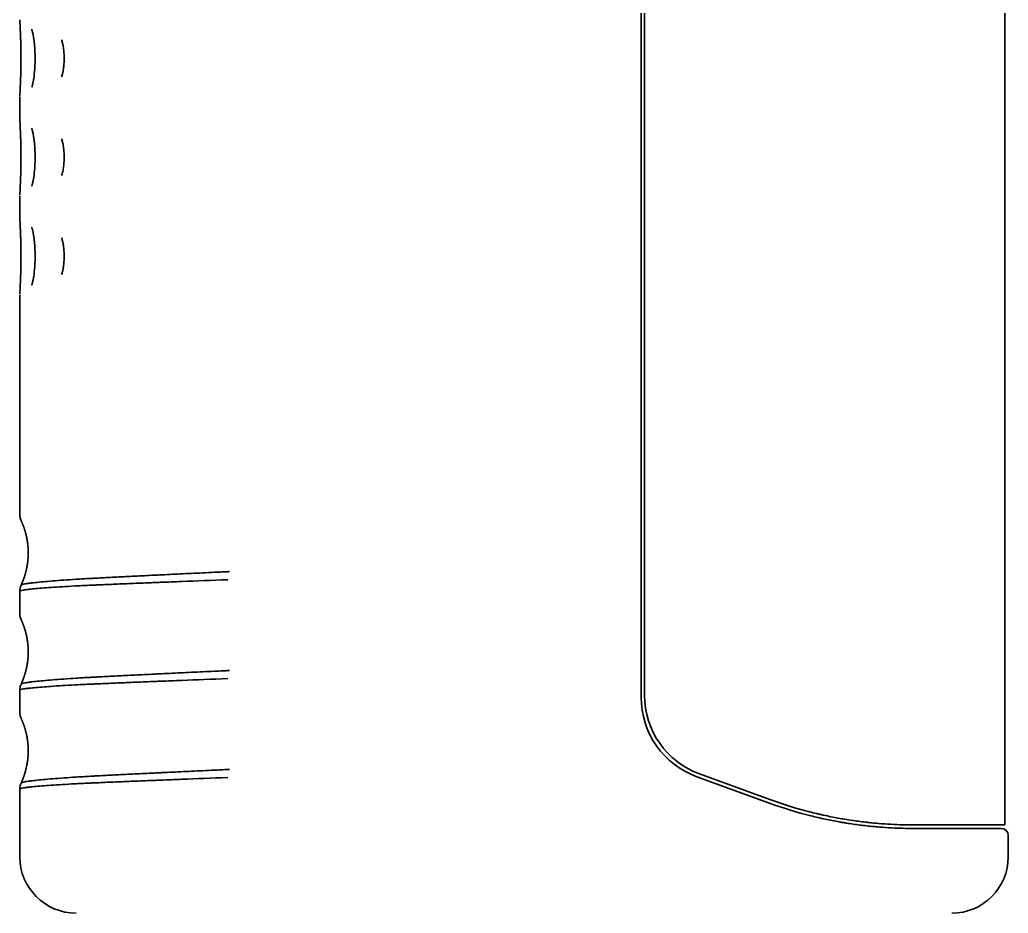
# Model space of a CAD drawing. Header units: inches. Extents: x 885 to 6823, y 710 to 5493.
# Drawn here: x 5289.49 to 5324.49, y 3042.11 to 3073.72 of the extents above; entities that cross this region are included whole.
import ezdxf

# ---------------------------------------------------------------- set-up
doc = ezdxf.new("R2010")
doc.units = ezdxf.units.IN
doc.layers.add('1', color=7, linetype='Continuous', true_color=0xffffff)

msp = doc.modelspace()

# ---------------------------------------------------------------- linework, layer by layer
at = {"layer": '1', "color": 7, "linetype": 'Continuous', "lineweight": 35}
for p, q in [((5311.49, 3049.754), (5311.49, 3224.432)), ((5311.615, 3049.816), (5311.615, 3224.37)), ((5311.615, 3049.816), (5311.615, 3224.37)), ((5324.365, 3045.231), (5324.365, 3109.356)), ((5324.365, 3045.231), (5324.365, 3108.856)), ((5289.49, 3070.991), (5289.49, 3070.22)), ((5289.491, 3071.032), (5289.491, 3071.023)), ((5289.493, 3071.059), (5289.492, 3071.039)), ((5289.49, 3067.491), (5289.49, 3066.72)), ((5289.491, 3067.532), (5289.491, 3067.523)), ((5289.493, 3067.559), (5289.492, 3067.539)), ((5289.49, 3063.991), (5289.49, 3056.212)), ((5289.491, 3064.032), (5289.491, 3064.023)), ((5289.493, 3064.059), (5289.492, 3064.039)), ((5289.49, 3053.499), (5289.49, 3052.712)), ((5289.49, 3049.999), (5289.49, 3049.212)), ((5316.004, 3046.01), (5313.464, 3046.935)), ((5313.559, 3047.033), (5316.047, 3046.128)), ((5313.559, 3047.033), (5316.047, 3046.128)), ((5289.49, 3046.499), (5289.49, 3044.106)), ((5322.711, 3045.231), (5321.135, 3045.231)), ((5322.711, 3045.231), (5321.135, 3045.231)), ((5322.59, 3045.106), (5321.135, 3045.106)), ((5322.59, 3045.106), (5324.24, 3045.106)), ((5324.365, 3045.231), (5322.711, 3045.231)), ((5324.365, 3045.231), (5322.711, 3045.231)), ((5324.49, 3044.106), (5324.49, 3044.856))]:
    msp.add_line(p, q, dxfattribs=at)
for centre, radius, start, end in [((5289.99, 3056.212), 0.5, 180.0006, 191.4961), ((5289.99, 3056.212), 0.5, 191.4961, 204.7126), ((5289.99, 3053.499), 0.5, 168.5023, 180.0077), ((5289.99, 3053.499), 0.5, 155.278, 168.5023), ((5289.99, 3052.712), 0.5, 180.0006, 191.4961), ((5289.99, 3052.712), 0.5, 191.4961, 204.7126), ((5289.99, 3049.999), 0.5, 168.5023, 180.0077), ((5289.99, 3049.999), 0.5, 155.278, 168.5023), ((5314.49, 3049.754), 3, 180, 250), ((5289.99, 3049.212), 0.5, 180.0005, 191.4945), ((5289.99, 3049.212), 0.5, 191.4945, 204.7125), ((5289.99, 3046.499), 0.5, 168.5022, 180.0077), ((5289.99, 3046.499), 0.5, 155.278, 168.5022), ((5321.135, 3060.106), 15, 250, 255.9993), ((5324.24, 3044.856), 0.25, 0, 90), ((5291.49, 3044.106), 2, 180, 270), ((5322.49, 3044.106), 2, 270, 0)]:
    msp.add_arc(centre, radius, start, end, dxfattribs=at)
for centre, major_axis, start_param, end_param in [((5314.566, 3049.816), (0, -2.96), 4.712389, 5.935111), ((5314.566, 3049.816), (0, -2.96), 4.712389, 5.935111), ((5321.135, 3060.196), (0, 14.965), 2.793522, 2.892332), ((5321.135, 3060.196), (0, 14.965), 2.793557, 2.892332)]:
    msp.add_ellipse(centre, major_axis=major_axis, ratio=0.996917, start_param=start_param, end_param=end_param, dxfattribs=at)
for points, knots in [([(5289.49, 3073.72), (5289.49, 3073.719), (5289.49, 3073.711), (5289.49, 3073.702), (5289.491, 3073.693), (5289.491, 3073.692), (5289.491, 3073.691), (5289.491, 3073.69), (5289.491, 3073.689), (5289.491, 3073.687), (5289.492, 3073.675), (5289.498, 3073.568), (5289.513, 3073.279), (5289.527, 3072.909), (5289.53, 3072.65), (5289.532, 3072.537)], [0, 0, 0, 0, 0.002127, 0.01283, 0.01463, 0.015597, 0.016473, 0.017786, 0.020503, 0.029144, 0.093085, 0.328491, 0.570206, 0.823491, 1, 1, 1, 1]), ([(5289.497, 3073.634), (5289.497, 3073.636), (5289.495, 3073.649), (5289.493, 3073.665), (5289.491, 3073.68), (5289.491, 3073.685), (5289.491, 3073.686), (5289.491, 3073.687), (5289.491, 3073.687), (5289.491, 3073.688), (5289.491, 3073.688), (5289.492, 3073.673), (5289.498, 3073.572), (5289.511, 3073.336), (5289.518, 3073.125), (5289.521, 3073.031)], [0, 0, 0, 0, 0.00525, 0.028024, 0.036063, 0.037849, 0.039023, 0.040313, 0.042421, 0.047148, 0.063316, 0.156216, 0.450958, 0.781474, 1, 1, 1, 1]), ([(5289.91, 3073.383), (5289.912, 3073.379), (5289.919, 3073.362), (5289.944, 3073.278), (5289.97, 3073.168), (5289.982, 3073.074), (5289.984, 3073.053)], [0, 0, 0, 0, 0.178169, 0.4765, 0.887764, 1, 1, 1, 1]), ([(5289.521, 3073.031), (5289.523, 3072.984), (5289.529, 3072.796), (5289.532, 3072.563), (5289.532, 3072.393), (5289.532, 3072.393)], [0, 0, 0, 0, 0.259249, 0.999942, 1, 1, 1, 1]), ([(5290.974, 3073.006), (5290.984, 3072.972), (5290.994, 3072.936), (5291.006, 3072.885), (5291.009, 3072.872), (5291.015, 3072.844), (5291.018, 3072.829), (5291.026, 3072.787), (5291.031, 3072.758), (5291.045, 3072.669), (5291.051, 3072.608), (5291.058, 3072.514), (5291.06, 3072.483), (5291.062, 3072.419), (5291.063, 3072.387), (5291.063, 3072.323), (5291.062, 3072.291), (5291.06, 3072.228), (5291.058, 3072.196), (5291.051, 3072.103), (5291.045, 3072.042), (5291.031, 3071.953), (5291.026, 3071.923), (5291.015, 3071.866), (5291.003, 3071.811), (5290.989, 3071.758), (5290.979, 3071.724), (5290.977, 3071.715), (5290.974, 3071.706)], [0, 0, 0, 0, 0.093555, 0.093555, 0.127476, 0.127476, 0.161398, 0.161398, 0.22924, 0.22924, 0.364925, 0.364925, 0.432768, 0.432768, 0.500611, 0.500611, 0.568453, 0.568453, 0.636296, 0.636296, 0.771981, 0.771981, 0.839824, 0.839824, 0.907666, 0.975509, 0.975509, 1, 1, 1, 1]), ([(5289.532, 3072.537), (5289.533, 3072.351), (5289.532, 3072.001), (5289.518, 3071.525), (5289.501, 3071.196), (5289.493, 3071.056), (5289.492, 3071.034), (5289.491, 3071.031)], [0, 0, 0, 0, 0.253988, 0.504645, 0.723691, 0.932583, 1, 1, 1, 1]), ([(5290.031, 3072.474), (5290.032, 3072.457), (5290.04, 3072.297), (5290.025, 3071.995), (5289.997, 3071.702), (5289.975, 3071.596), (5289.971, 3071.578)], [0, 0, 0, 0, 0.051676, 0.507762, 0.911768, 1, 1, 1, 1]), ([(5289.971, 3071.578), (5289.96, 3071.516), (5289.942, 3071.42), (5289.916, 3071.341), (5289.913, 3071.333), (5289.912, 3071.333)], [0, 0, 0, 0, 0.446092, 0.85264, 1, 1, 1, 1]), ([(5289.49, 3070.22), (5289.49, 3070.219), (5289.49, 3070.211), (5289.49, 3070.202), (5289.491, 3070.193), (5289.491, 3070.192), (5289.491, 3070.191), (5289.491, 3070.19), (5289.491, 3070.189), (5289.491, 3070.187), (5289.492, 3070.175), (5289.498, 3070.068), (5289.513, 3069.779), (5289.527, 3069.409), (5289.53, 3069.15), (5289.532, 3069.037)], [0, 0, 0, 0, 0.002126, 0.012829, 0.014629, 0.015597, 0.016473, 0.017786, 0.020503, 0.029141, 0.093052, 0.328462, 0.570176, 0.823459, 1, 1, 1, 1]), ([(5289.497, 3070.134), (5289.497, 3070.136), (5289.495, 3070.149), (5289.493, 3070.165), (5289.491, 3070.18), (5289.491, 3070.185), (5289.491, 3070.186), (5289.491, 3070.187), (5289.491, 3070.187), (5289.491, 3070.188), (5289.491, 3070.188), (5289.492, 3070.173), (5289.498, 3070.072), (5289.511, 3069.836), (5289.518, 3069.625), (5289.521, 3069.531)], [0, 0, 0, 0, 0.005249, 0.028024, 0.036062, 0.037849, 0.039023, 0.040313, 0.04242, 0.047148, 0.063316, 0.156216, 0.450958, 0.781474, 1, 1, 1, 1]), ([(5289.91, 3069.883), (5289.912, 3069.879), (5289.919, 3069.862), (5289.944, 3069.778), (5289.97, 3069.668), (5289.982, 3069.574), (5289.984, 3069.553)], [0, 0, 0, 0, 0.178169, 0.4765, 0.887764, 1, 1, 1, 1]), ([(5289.521, 3069.531), (5289.523, 3069.484), (5289.529, 3069.296), (5289.532, 3069.063), (5289.532, 3068.893), (5289.532, 3068.893)], [0, 0, 0, 0, 0.25925, 0.999943, 1, 1, 1, 1]), ([(5290.974, 3069.506), (5290.984, 3069.472), (5290.994, 3069.436), (5291.006, 3069.385), (5291.009, 3069.372), (5291.015, 3069.344), (5291.018, 3069.329), (5291.026, 3069.287), (5291.031, 3069.258), (5291.045, 3069.169), (5291.051, 3069.108), (5291.058, 3069.014), (5291.06, 3068.983), (5291.062, 3068.919), (5291.063, 3068.887), (5291.063, 3068.823), (5291.062, 3068.791), (5291.06, 3068.728), (5291.058, 3068.696), (5291.051, 3068.603), (5291.045, 3068.542), (5291.031, 3068.453), (5291.026, 3068.423), (5291.015, 3068.366), (5291.003, 3068.311), (5290.989, 3068.258), (5290.979, 3068.224), (5290.977, 3068.215), (5290.974, 3068.206)], [0, 0, 0, 0, 0.093555, 0.093555, 0.127476, 0.127476, 0.161398, 0.161398, 0.22924, 0.22924, 0.364925, 0.364925, 0.432768, 0.432768, 0.500611, 0.500611, 0.568453, 0.568453, 0.636296, 0.636296, 0.771981, 0.771981, 0.839824, 0.839824, 0.907666, 0.975509, 0.975509, 1, 1, 1, 1]), ([(5289.532, 3069.037), (5289.533, 3068.851), (5289.532, 3068.501), (5289.518, 3068.025), (5289.501, 3067.696), (5289.493, 3067.556), (5289.492, 3067.534), (5289.491, 3067.531)], [0, 0, 0, 0, 0.253988, 0.504645, 0.723691, 0.932583, 1, 1, 1, 1]), ([(5290.031, 3068.974), (5290.032, 3068.957), (5290.04, 3068.797), (5290.025, 3068.495), (5289.997, 3068.202), (5289.975, 3068.096), (5289.971, 3068.078)], [0, 0, 0, 0, 0.051676, 0.507762, 0.911768, 1, 1, 1, 1]), ([(5289.971, 3068.078), (5289.96, 3068.016), (5289.942, 3067.92), (5289.916, 3067.841), (5289.913, 3067.833), (5289.912, 3067.833)], [0, 0, 0, 0, 0.446092, 0.85264, 1, 1, 1, 1]), ([(5289.49, 3066.72), (5289.49, 3066.719), (5289.49, 3066.711), (5289.49, 3066.702), (5289.491, 3066.693), (5289.491, 3066.692), (5289.491, 3066.691), (5289.491, 3066.69), (5289.491, 3066.689), (5289.491, 3066.687), (5289.492, 3066.675), (5289.498, 3066.568), (5289.513, 3066.279), (5289.527, 3065.909), (5289.53, 3065.65), (5289.532, 3065.537)], [0, 0, 0, 0, 0.002128, 0.01283, 0.01463, 0.015597, 0.016473, 0.017787, 0.020504, 0.029146, 0.093106, 0.328509, 0.570225, 0.82351, 1, 1, 1, 1]), ([(5289.497, 3066.634), (5289.497, 3066.636), (5289.495, 3066.649), (5289.493, 3066.665), (5289.491, 3066.68), (5289.491, 3066.685), (5289.491, 3066.686), (5289.491, 3066.687), (5289.491, 3066.687), (5289.491, 3066.688), (5289.491, 3066.688), (5289.492, 3066.673), (5289.498, 3066.572), (5289.511, 3066.336), (5289.518, 3066.125), (5289.521, 3066.031)], [0, 0, 0, 0, 0.00525, 0.028025, 0.036063, 0.03785, 0.039024, 0.040314, 0.042421, 0.047149, 0.063317, 0.156215, 0.450955, 0.78147, 1, 1, 1, 1]), ([(5289.91, 3066.383), (5289.912, 3066.379), (5289.919, 3066.362), (5289.944, 3066.278), (5289.97, 3066.168), (5289.982, 3066.074), (5289.984, 3066.053)], [0, 0, 0, 0, 0.178169, 0.4765, 0.887764, 1, 1, 1, 1]), ([(5289.521, 3066.031), (5289.523, 3065.984), (5289.529, 3065.796), (5289.532, 3065.563), (5289.532, 3065.393), (5289.532, 3065.393)], [0, 0, 0, 0, 0.259253, 0.999993, 1, 1, 1, 1]), ([(5290.974, 3066.006), (5290.984, 3065.972), (5290.994, 3065.936), (5291.006, 3065.885), (5291.009, 3065.872), (5291.015, 3065.844), (5291.018, 3065.829), (5291.026, 3065.787), (5291.031, 3065.758), (5291.045, 3065.669), (5291.051, 3065.608), (5291.058, 3065.514), (5291.06, 3065.483), (5291.062, 3065.419), (5291.063, 3065.387), (5291.063, 3065.323), (5291.062, 3065.291), (5291.06, 3065.228), (5291.058, 3065.196), (5291.051, 3065.103), (5291.045, 3065.042), (5291.031, 3064.953), (5291.026, 3064.923), (5291.015, 3064.866), (5291.003, 3064.811), (5290.989, 3064.758), (5290.979, 3064.724), (5290.977, 3064.715), (5290.974, 3064.706)], [0, 0, 0, 0, 0.093555, 0.093555, 0.127476, 0.127476, 0.161398, 0.161398, 0.22924, 0.22924, 0.364925, 0.364925, 0.432768, 0.432768, 0.500611, 0.500611, 0.568453, 0.568453, 0.636296, 0.636296, 0.771981, 0.771981, 0.839824, 0.839824, 0.907666, 0.975509, 0.975509, 1, 1, 1, 1]), ([(5289.532, 3065.537), (5289.533, 3065.351), (5289.532, 3065.001), (5289.518, 3064.525), (5289.501, 3064.196), (5289.493, 3064.056), (5289.492, 3064.034), (5289.491, 3064.031)], [0, 0, 0, 0, 0.253988, 0.504645, 0.723691, 0.932583, 1, 1, 1, 1]), ([(5290.031, 3065.474), (5290.032, 3065.457), (5290.04, 3065.297), (5290.025, 3064.995), (5289.997, 3064.702), (5289.975, 3064.596), (5289.971, 3064.578)], [0, 0, 0, 0, 0.051676, 0.507762, 0.911768, 1, 1, 1, 1]), ([(5289.971, 3064.578), (5289.96, 3064.516), (5289.942, 3064.42), (5289.916, 3064.341), (5289.913, 3064.333), (5289.912, 3064.333)], [0, 0, 0, 0, 0.446092, 0.85264, 1, 1, 1, 1]), ([(5289.49, 3056.211), (5289.49, 3056.175), (5289.494, 3056.139), (5289.509, 3056.069), (5289.521, 3056.035), (5289.536, 3056.002)], [0, 0, 0, 0, 0.5, 0.5, 1, 1, 1, 1]), ([(5289.49, 3056.211), (5289.49, 3056.175), (5289.494, 3056.14), (5289.509, 3056.07), (5289.521, 3056.035), (5289.535, 3056.003)], [0, 0, 0, 0, 0.5, 0.5, 1, 1, 1, 1]), ([(5289.536, 3056.003), (5289.539, 3055.995), (5289.546, 3055.98), (5289.556, 3055.957), (5289.566, 3055.934), (5289.575, 3055.912), (5289.584, 3055.89), (5289.593, 3055.868), (5289.602, 3055.847), (5289.61, 3055.825), (5289.618, 3055.804), (5289.625, 3055.784), (5289.633, 3055.763), (5289.64, 3055.743), (5289.646, 3055.723), (5289.653, 3055.704), (5289.659, 3055.684), (5289.665, 3055.665), (5289.671, 3055.647), (5289.676, 3055.628), (5289.682, 3055.61), (5289.687, 3055.593), (5289.691, 3055.575), (5289.696, 3055.558), (5289.701, 3055.541), (5289.705, 3055.525), (5289.709, 3055.509), (5289.713, 3055.493), (5289.716, 3055.478), (5289.72, 3055.463), (5289.723, 3055.448), (5289.727, 3055.433), (5289.73, 3055.419), (5289.733, 3055.405), (5289.739, 3055.372), (5289.749, 3055.32), (5289.759, 3055.261), (5289.765, 3055.215), (5289.77, 3055.18), (5289.774, 3055.146), (5289.778, 3055.111), (5289.781, 3055.075), (5289.784, 3055.038), (5289.786, 3055.001), (5289.788, 3054.964), (5289.789, 3054.928), (5289.79, 3054.892), (5289.79, 3054.868), (5289.79, 3054.856)], [0, 0, 0, 0, 0.021445, 0.042584, 0.063416, 0.083942, 0.10416, 0.124071, 0.143675, 0.16297, 0.181957, 0.200636, 0.219006, 0.237068, 0.25482, 0.272263, 0.289397, 0.306221, 0.322736, 0.338941, 0.354836, 0.370421, 0.385696, 0.400662, 0.415317, 0.429662, 0.443696, 0.457421, 0.470835, 0.48394, 0.496734, 0.509218, 0.521392, 0.533257, 0.544811, 0.607442, 0.66674, 0.696456, 0.725603, 0.754432, 0.783094, 0.814862, 0.846359, 0.877592, 0.908566, 0.939287, 0.969763, 1, 1, 1, 1]), ([(5289.79, 3054.851), (5289.79, 3054.844), (5289.79, 3054.83), (5289.789, 3054.81), (5289.789, 3054.789), (5289.788, 3054.769), (5289.788, 3054.748), (5289.787, 3054.727), (5289.786, 3054.706), (5289.784, 3054.685), (5289.783, 3054.663), (5289.781, 3054.642), (5289.779, 3054.621), (5289.777, 3054.595), (5289.774, 3054.565), (5289.77, 3054.531), (5289.766, 3054.497), (5289.759, 3054.451), (5289.749, 3054.392), (5289.738, 3054.334), (5289.729, 3054.288), (5289.722, 3054.256), (5289.714, 3054.222), (5289.705, 3054.187), (5289.695, 3054.15), (5289.685, 3054.112), (5289.673, 3054.072), (5289.66, 3054.031), (5289.647, 3053.988), (5289.632, 3053.945), (5289.615, 3053.9), (5289.598, 3053.854), (5289.578, 3053.806), (5289.558, 3053.758), (5289.543, 3053.725), (5289.536, 3053.709)], [0, 0, 0, 0, 0.017386, 0.034852, 0.0524, 0.070031, 0.087746, 0.105549, 0.123439, 0.141419, 0.15949, 0.177654, 0.195912, 0.214265, 0.242769, 0.271554, 0.300588, 0.330459, 0.389653, 0.453048, 0.479696, 0.507747, 0.537203, 0.568063, 0.600328, 0.633996, 0.669068, 0.705543, 0.743419, 0.782695, 0.82337, 0.86544, 0.908904, 0.953758, 1, 1, 1, 1]), ([(5296.911, 3054.193), (5296.902, 3054.192), (5296.893, 3054.192), (5296.875, 3054.191), (5296.848, 3054.19), (5296.786, 3054.187), (5296.662, 3054.181), (5296.416, 3054.17), (5296.209, 3054.16), (5295.801, 3054.141), (5295.271, 3054.116), (5294.769, 3054.092), (5294.464, 3054.077), (5294.404, 3054.074), (5294.284, 3054.068), (5294.105, 3054.059), (5293.931, 3054.051), (5293.59, 3054.034), (5293.151, 3054.012), (5292.746, 3053.992), (5292.454, 3053.977), (5292.311, 3053.969), (5292.173, 3053.962), (5292.082, 3053.957), (5292.037, 3053.954), (5291.815, 3053.942), (5291.648, 3053.932), (5291.332, 3053.912), (5291.035, 3053.893), (5290.646, 3053.863), (5290.313, 3053.834), (5290.129, 3053.816), (5290.006, 3053.803), (5289.947, 3053.796), (5289.894, 3053.79), (5289.86, 3053.785), (5289.844, 3053.783), (5289.765, 3053.773), (5289.66, 3053.756), (5289.594, 3053.74), (5289.561, 3053.728), (5289.552, 3053.724), (5289.54, 3053.716), (5289.537, 3053.712), (5289.536, 3053.708)], [0, 0, 0, 0, 0.001953, 0.001953, 0.003906, 0.007813, 0.015625, 0.03125, 0.0625, 0.0625, 0.125, 0.1875, 0.1875, 0.203125, 0.203125, 0.21875, 0.25, 0.25, 0.3125, 0.375, 0.375, 0.40625, 0.421875, 0.421875, 0.4375, 0.4375, 0.5, 0.5, 0.5625, 0.625, 0.6875, 0.75, 0.75, 0.78125, 0.796875, 0.796875, 0.8125, 0.8125, 0.875, 0.9375, 0.9375, 0.96875, 0.96875, 1, 1, 1, 1]), ([(5296.862, 3053.907), (5296.289, 3053.886), (5295.745, 3053.865), (5294.971, 3053.835), (5294.72, 3053.824), (5294.415, 3053.812), (5294.354, 3053.81), (5294.234, 3053.805), (5294.055, 3053.798), (5293.882, 3053.791), (5293.54, 3053.777), (5293.102, 3053.759), (5292.696, 3053.742), (5292.404, 3053.73), (5292.262, 3053.723), (5292.124, 3053.717), (5292.033, 3053.713), (5291.988, 3053.711), (5291.766, 3053.701), (5291.598, 3053.693), (5291.282, 3053.676), (5290.985, 3053.659), (5290.596, 3053.633), (5290.264, 3053.608), (5290.08, 3053.592), (5289.957, 3053.581), (5289.898, 3053.575), (5289.846, 3053.57), (5289.812, 3053.566), (5289.796, 3053.564), (5289.717, 3053.555), (5289.612, 3053.541), (5289.547, 3053.527), (5289.514, 3053.517), (5289.506, 3053.514), (5289.494, 3053.507), (5289.491, 3053.503), (5289.49, 3053.5)], [0, 0, 0, 0, 0.125, 0.125, 0.1875, 0.1875, 0.203125, 0.203125, 0.21875, 0.25, 0.25, 0.3125, 0.375, 0.375, 0.40625, 0.421875, 0.421875, 0.4375, 0.4375, 0.5, 0.5, 0.5625, 0.625, 0.6875, 0.75, 0.75, 0.78125, 0.796875, 0.796875, 0.8125, 0.8125, 0.875, 0.9375, 0.9375, 0.96875, 0.96875, 1, 1, 1, 1]), ([(5289.49, 3053.5), (5289.49, 3053.536), (5289.494, 3053.571), (5289.509, 3053.642), (5289.521, 3053.676), (5289.535, 3053.708)], [0, 0, 0, 0, 0.5, 0.5, 1, 1, 1, 1]), ([(5289.49, 3052.711), (5289.49, 3052.675), (5289.494, 3052.639), (5289.509, 3052.569), (5289.521, 3052.535), (5289.536, 3052.502)], [0, 0, 0, 0, 0.5, 0.5, 1, 1, 1, 1]), ([(5289.49, 3052.711), (5289.49, 3052.675), (5289.494, 3052.64), (5289.509, 3052.57), (5289.521, 3052.535), (5289.535, 3052.503)], [0, 0, 0, 0, 0.5, 0.5, 1, 1, 1, 1]), ([(5289.536, 3052.503), (5289.539, 3052.495), (5289.546, 3052.48), (5289.556, 3052.457), (5289.566, 3052.434), (5289.575, 3052.412), (5289.584, 3052.39), (5289.593, 3052.368), (5289.602, 3052.347), (5289.61, 3052.325), (5289.618, 3052.304), (5289.625, 3052.284), (5289.633, 3052.263), (5289.64, 3052.243), (5289.646, 3052.223), (5289.653, 3052.204), (5289.659, 3052.184), (5289.665, 3052.165), (5289.671, 3052.147), (5289.676, 3052.128), (5289.682, 3052.11), (5289.687, 3052.093), (5289.691, 3052.075), (5289.696, 3052.058), (5289.701, 3052.041), (5289.705, 3052.025), (5289.709, 3052.009), (5289.713, 3051.993), (5289.716, 3051.978), (5289.72, 3051.963), (5289.723, 3051.948), (5289.727, 3051.933), (5289.73, 3051.919), (5289.733, 3051.905), (5289.739, 3051.872), (5289.749, 3051.82), (5289.759, 3051.761), (5289.765, 3051.715), (5289.77, 3051.68), (5289.774, 3051.646), (5289.778, 3051.611), (5289.781, 3051.575), (5289.784, 3051.538), (5289.786, 3051.501), (5289.788, 3051.464), (5289.789, 3051.428), (5289.79, 3051.392), (5289.79, 3051.368), (5289.79, 3051.356)], [0, 0, 0, 0, 0.021445, 0.042584, 0.063416, 0.083942, 0.10416, 0.124071, 0.143675, 0.16297, 0.181957, 0.200636, 0.219006, 0.237068, 0.25482, 0.272263, 0.289397, 0.306221, 0.322736, 0.338941, 0.354836, 0.370421, 0.385696, 0.400662, 0.415317, 0.429662, 0.443696, 0.457421, 0.470835, 0.48394, 0.496734, 0.509218, 0.521392, 0.533257, 0.544811, 0.607442, 0.66674, 0.696456, 0.725603, 0.754432, 0.783094, 0.814862, 0.846359, 0.877592, 0.908566, 0.939287, 0.969763, 1, 1, 1, 1]), ([(5289.79, 3051.351), (5289.79, 3051.344), (5289.79, 3051.33), (5289.789, 3051.31), (5289.789, 3051.289), (5289.788, 3051.269), (5289.788, 3051.248), (5289.787, 3051.227), (5289.786, 3051.206), (5289.784, 3051.185), (5289.783, 3051.163), (5289.781, 3051.142), (5289.779, 3051.121), (5289.777, 3051.095), (5289.774, 3051.065), (5289.77, 3051.031), (5289.766, 3050.997), (5289.759, 3050.951), (5289.749, 3050.892), (5289.738, 3050.834), (5289.729, 3050.788), (5289.722, 3050.756), (5289.714, 3050.722), (5289.705, 3050.687), (5289.695, 3050.65), (5289.685, 3050.612), (5289.673, 3050.572), (5289.66, 3050.531), (5289.647, 3050.488), (5289.632, 3050.445), (5289.615, 3050.4), (5289.598, 3050.354), (5289.578, 3050.306), (5289.558, 3050.258), (5289.543, 3050.225), (5289.536, 3050.209)], [0, 0, 0, 0, 0.017386, 0.034852, 0.0524, 0.070031, 0.087746, 0.105549, 0.123439, 0.141419, 0.15949, 0.177654, 0.195912, 0.214265, 0.242769, 0.271554, 0.300588, 0.330459, 0.389653, 0.453048, 0.479696, 0.507747, 0.537203, 0.568063, 0.600328, 0.633996, 0.669068, 0.705543, 0.743419, 0.782695, 0.82337, 0.86544, 0.908904, 0.953758, 1, 1, 1, 1]), ([(5296.911, 3050.693), (5296.902, 3050.692), (5296.893, 3050.692), (5296.875, 3050.691), (5296.848, 3050.69), (5296.786, 3050.687), (5296.662, 3050.681), (5296.416, 3050.67), (5296.209, 3050.66), (5295.801, 3050.641), (5295.271, 3050.616), (5294.769, 3050.592), (5294.464, 3050.577), (5294.404, 3050.574), (5294.284, 3050.568), (5294.105, 3050.559), (5293.931, 3050.551), (5293.59, 3050.534), (5293.151, 3050.512), (5292.746, 3050.492), (5292.454, 3050.477), (5292.311, 3050.469), (5292.173, 3050.462), (5292.082, 3050.457), (5292.037, 3050.454), (5291.815, 3050.442), (5291.648, 3050.432), (5291.332, 3050.412), (5291.035, 3050.393), (5290.646, 3050.363), (5290.313, 3050.334), (5290.129, 3050.316), (5290.006, 3050.303), (5289.947, 3050.296), (5289.894, 3050.29), (5289.86, 3050.285), (5289.844, 3050.283), (5289.765, 3050.273), (5289.66, 3050.256), (5289.594, 3050.24), (5289.561, 3050.228), (5289.552, 3050.224), (5289.54, 3050.216), (5289.537, 3050.212), (5289.536, 3050.208)], [0, 0, 0, 0, 0.001953, 0.001953, 0.003906, 0.007813, 0.015625, 0.03125, 0.0625, 0.0625, 0.125, 0.1875, 0.1875, 0.203125, 0.203125, 0.21875, 0.25, 0.25, 0.3125, 0.375, 0.375, 0.40625, 0.421875, 0.421875, 0.4375, 0.4375, 0.5, 0.5, 0.5625, 0.625, 0.6875, 0.75, 0.75, 0.78125, 0.796875, 0.796875, 0.8125, 0.8125, 0.875, 0.9375, 0.9375, 0.96875, 0.96875, 1, 1, 1, 1]), ([(5296.862, 3050.407), (5296.289, 3050.386), (5295.745, 3050.365), (5294.971, 3050.335), (5294.72, 3050.324), (5294.415, 3050.312), (5294.354, 3050.31), (5294.234, 3050.305), (5294.055, 3050.298), (5293.882, 3050.291), (5293.54, 3050.277), (5293.102, 3050.259), (5292.696, 3050.242), (5292.404, 3050.23), (5292.262, 3050.223), (5292.124, 3050.217), (5292.033, 3050.213), (5291.988, 3050.211), (5291.766, 3050.201), (5291.598, 3050.193), (5291.282, 3050.176), (5290.985, 3050.159), (5290.596, 3050.133), (5290.264, 3050.108), (5290.08, 3050.092), (5289.957, 3050.081), (5289.898, 3050.075), (5289.846, 3050.07), (5289.812, 3050.066), (5289.796, 3050.064), (5289.717, 3050.055), (5289.612, 3050.041), (5289.547, 3050.027), (5289.514, 3050.017), (5289.506, 3050.014), (5289.494, 3050.007), (5289.491, 3050.003), (5289.49, 3050)], [0, 0, 0, 0, 0.125, 0.125, 0.1875, 0.1875, 0.203125, 0.203125, 0.21875, 0.25, 0.25, 0.3125, 0.375, 0.375, 0.40625, 0.421875, 0.421875, 0.4375, 0.4375, 0.5, 0.5, 0.5625, 0.625, 0.6875, 0.75, 0.75, 0.78125, 0.796875, 0.796875, 0.8125, 0.8125, 0.875, 0.9375, 0.9375, 0.96875, 0.96875, 1, 1, 1, 1]), ([(5289.49, 3050), (5289.49, 3050.036), (5289.494, 3050.071), (5289.509, 3050.142), (5289.521, 3050.176), (5289.535, 3050.208)], [0, 0, 0, 0, 0.5, 0.5, 1, 1, 1, 1]), ([(5289.49, 3049.211), (5289.49, 3049.175), (5289.494, 3049.139), (5289.509, 3049.069), (5289.521, 3049.035), (5289.536, 3049.002)], [0, 0, 0, 0, 0.5, 0.5, 1, 1, 1, 1]), ([(5289.49, 3049.211), (5289.49, 3049.175), (5289.494, 3049.14), (5289.509, 3049.07), (5289.521, 3049.035), (5289.535, 3049.003)], [0, 0, 0, 0, 0.5, 0.5, 1, 1, 1, 1]), ([(5289.536, 3049.003), (5289.539, 3048.995), (5289.546, 3048.98), (5289.556, 3048.957), (5289.566, 3048.934), (5289.575, 3048.912), (5289.584, 3048.89), (5289.593, 3048.868), (5289.602, 3048.847), (5289.61, 3048.825), (5289.618, 3048.804), (5289.625, 3048.784), (5289.633, 3048.763), (5289.64, 3048.743), (5289.646, 3048.723), (5289.653, 3048.704), (5289.659, 3048.684), (5289.665, 3048.665), (5289.671, 3048.647), (5289.676, 3048.628), (5289.682, 3048.61), (5289.687, 3048.593), (5289.691, 3048.575), (5289.696, 3048.558), (5289.701, 3048.541), (5289.705, 3048.525), (5289.709, 3048.509), (5289.713, 3048.493), (5289.716, 3048.478), (5289.72, 3048.463), (5289.723, 3048.448), (5289.727, 3048.433), (5289.73, 3048.419), (5289.733, 3048.405), (5289.739, 3048.372), (5289.749, 3048.32), (5289.759, 3048.261), (5289.765, 3048.215), (5289.77, 3048.18), (5289.774, 3048.146), (5289.778, 3048.111), (5289.781, 3048.075), (5289.784, 3048.038), (5289.786, 3048.001), (5289.788, 3047.964), (5289.789, 3047.928), (5289.79, 3047.892), (5289.79, 3047.868), (5289.79, 3047.856)], [0, 0, 0, 0, 0.021445, 0.042584, 0.063416, 0.083942, 0.10416, 0.124071, 0.143675, 0.16297, 0.181957, 0.200636, 0.219006, 0.237068, 0.25482, 0.272263, 0.289397, 0.306221, 0.322736, 0.338941, 0.354836, 0.370421, 0.385696, 0.400662, 0.415317, 0.429662, 0.443696, 0.457421, 0.470835, 0.48394, 0.496734, 0.509218, 0.521392, 0.533257, 0.544811, 0.607442, 0.66674, 0.696456, 0.725603, 0.754432, 0.783094, 0.814862, 0.846359, 0.877592, 0.908566, 0.939287, 0.969763, 1, 1, 1, 1]), ([(5289.79, 3047.851), (5289.79, 3047.844), (5289.79, 3047.83), (5289.789, 3047.81), (5289.789, 3047.789), (5289.788, 3047.769), (5289.788, 3047.748), (5289.787, 3047.727), (5289.786, 3047.706), (5289.784, 3047.685), (5289.783, 3047.663), (5289.781, 3047.642), (5289.779, 3047.621), (5289.777, 3047.595), (5289.774, 3047.565), (5289.77, 3047.531), (5289.766, 3047.497), (5289.759, 3047.451), (5289.749, 3047.392), (5289.738, 3047.334), (5289.729, 3047.288), (5289.722, 3047.256), (5289.714, 3047.222), (5289.705, 3047.187), (5289.695, 3047.15), (5289.685, 3047.112), (5289.673, 3047.072), (5289.66, 3047.031), (5289.647, 3046.988), (5289.632, 3046.945), (5289.615, 3046.9), (5289.598, 3046.854), (5289.578, 3046.806), (5289.558, 3046.758), (5289.543, 3046.725), (5289.536, 3046.709)], [0, 0, 0, 0, 0.017386, 0.034852, 0.0524, 0.070031, 0.087746, 0.105549, 0.123439, 0.141419, 0.15949, 0.177654, 0.195912, 0.214265, 0.242769, 0.271554, 0.300588, 0.330459, 0.389653, 0.453048, 0.479696, 0.507747, 0.537203, 0.568063, 0.600328, 0.633996, 0.669068, 0.705543, 0.743419, 0.782695, 0.82337, 0.86544, 0.908904, 0.953758, 1, 1, 1, 1]), ([(5296.911, 3047.193), (5296.902, 3047.192), (5296.893, 3047.192), (5296.875, 3047.191), (5296.848, 3047.19), (5296.786, 3047.187), (5296.662, 3047.181), (5296.416, 3047.17), (5296.209, 3047.16), (5295.801, 3047.141), (5295.271, 3047.116), (5294.769, 3047.092), (5294.464, 3047.077), (5294.404, 3047.074), (5294.284, 3047.068), (5294.105, 3047.059), (5293.931, 3047.051), (5293.59, 3047.034), (5293.151, 3047.012), (5292.746, 3046.992), (5292.454, 3046.977), (5292.311, 3046.969), (5292.173, 3046.962), (5292.082, 3046.957), (5292.037, 3046.954), (5291.815, 3046.942), (5291.648, 3046.932), (5291.332, 3046.912), (5291.035, 3046.893), (5290.646, 3046.863), (5290.313, 3046.834), (5290.129, 3046.816), (5290.006, 3046.803), (5289.947, 3046.796), (5289.894, 3046.79), (5289.86, 3046.785), (5289.844, 3046.783), (5289.765, 3046.773), (5289.66, 3046.756), (5289.594, 3046.74), (5289.561, 3046.728), (5289.552, 3046.724), (5289.54, 3046.716), (5289.537, 3046.712), (5289.536, 3046.708)], [0, 0, 0, 0, 0.001953, 0.001953, 0.003906, 0.007812, 0.015625, 0.03125, 0.0625, 0.0625, 0.125, 0.1875, 0.1875, 0.203125, 0.203125, 0.21875, 0.25, 0.25, 0.3125, 0.375, 0.375, 0.40625, 0.421875, 0.421875, 0.4375, 0.4375, 0.5, 0.5, 0.5625, 0.625, 0.6875, 0.75, 0.75, 0.78125, 0.796875, 0.796875, 0.8125, 0.8125, 0.875, 0.9375, 0.9375, 0.96875, 0.96875, 1, 1, 1, 1]), ([(5296.862, 3046.907), (5296.289, 3046.886), (5295.745, 3046.865), (5294.971, 3046.835), (5294.72, 3046.824), (5294.415, 3046.812), (5294.354, 3046.81), (5294.234, 3046.805), (5294.055, 3046.798), (5293.882, 3046.791), (5293.54, 3046.777), (5293.102, 3046.759), (5292.696, 3046.742), (5292.404, 3046.73), (5292.262, 3046.723), (5292.124, 3046.717), (5292.033, 3046.713), (5291.988, 3046.711), (5291.766, 3046.701), (5291.598, 3046.693), (5291.282, 3046.676), (5290.985, 3046.659), (5290.596, 3046.633), (5290.264, 3046.608), (5290.08, 3046.592), (5289.957, 3046.581), (5289.898, 3046.575), (5289.846, 3046.57), (5289.812, 3046.566), (5289.796, 3046.564), (5289.717, 3046.555), (5289.612, 3046.541), (5289.547, 3046.527), (5289.514, 3046.517), (5289.506, 3046.514), (5289.494, 3046.507), (5289.491, 3046.503), (5289.49, 3046.5)], [0, 0, 0, 0, 0.125, 0.125, 0.1875, 0.1875, 0.203125, 0.203125, 0.21875, 0.25, 0.25, 0.3125, 0.375, 0.375, 0.40625, 0.421875, 0.421875, 0.4375, 0.4375, 0.5, 0.5, 0.5625, 0.625, 0.6875, 0.75, 0.75, 0.78125, 0.796875, 0.796875, 0.8125, 0.8125, 0.875, 0.9375, 0.9375, 0.96875, 0.96875, 1, 1, 1, 1]), ([(5289.49, 3046.5), (5289.49, 3046.536), (5289.494, 3046.571), (5289.509, 3046.642), (5289.521, 3046.676), (5289.535, 3046.708)], [0, 0, 0, 0, 0.5, 0.5, 1, 1, 1, 1]), ([(5321.135, 3045.231), (5321.01, 3045.231), (5320.881, 3045.232), (5320.615, 3045.239), (5320.477, 3045.244), (5320.193, 3045.26), (5320.046, 3045.27), (5319.82, 3045.289), (5319.744, 3045.295), (5319.627, 3045.307), (5319.588, 3045.311), (5319.51, 3045.319), (5319.47, 3045.324), (5319.273, 3045.347), (5319.113, 3045.368), (5318.79, 3045.416), (5318.626, 3045.443), (5318.296, 3045.503), (5318.13, 3045.536), (5317.92, 3045.582), (5317.877, 3045.592), (5317.793, 3045.611), (5317.751, 3045.621), (5317.624, 3045.651), (5317.539, 3045.671), (5317.455, 3045.693)], [0, 0, 0, 0, 0.125, 0.125, 0.25, 0.25, 0.375, 0.375, 0.4375, 0.4375, 0.46875, 0.46875, 0.5, 0.5, 0.625, 0.625, 0.75, 0.75, 0.875, 0.875, 0.90625, 0.90625, 0.9375, 0.9375, 1, 1, 1, 1]), ([(5321.135, 3045.231), (5321.01, 3045.231), (5320.881, 3045.232), (5320.615, 3045.239), (5320.477, 3045.244), (5320.193, 3045.26), (5320.046, 3045.27), (5319.82, 3045.289), (5319.744, 3045.295), (5319.627, 3045.307), (5319.588, 3045.311), (5319.51, 3045.319), (5319.47, 3045.324), (5319.273, 3045.347), (5319.113, 3045.368), (5318.79, 3045.416), (5318.626, 3045.443), (5318.296, 3045.503), (5318.13, 3045.536), (5317.92, 3045.582), (5317.877, 3045.592), (5317.793, 3045.611), (5317.751, 3045.621), (5317.624, 3045.651), (5317.539, 3045.671), (5317.455, 3045.693)], [0, 0, 0, 0, 0.125, 0.125, 0.25, 0.25, 0.375, 0.375, 0.4375, 0.4375, 0.46875, 0.46875, 0.5, 0.5, 0.625, 0.625, 0.75, 0.75, 0.875, 0.875, 0.90625, 0.90625, 0.9375, 0.9375, 1, 1, 1, 1]), ([(5321.135, 3045.106), (5321.015, 3045.106), (5320.89, 3045.107), (5320.632, 3045.113), (5320.498, 3045.118), (5320.221, 3045.133), (5320.078, 3045.142), (5319.856, 3045.16), (5319.781, 3045.167), (5319.666, 3045.178), (5319.628, 3045.181), (5319.551, 3045.189), (5319.512, 3045.194), (5319.317, 3045.215), (5319.159, 3045.235), (5318.917, 3045.27), (5318.836, 3045.283), (5318.713, 3045.302), (5318.672, 3045.309), (5318.589, 3045.323), (5318.548, 3045.33), (5318.342, 3045.367), (5318.01, 3045.432), (5317.674, 3045.509), (5317.506, 3045.551)], [0, 0, 0, 0, 0.125, 0.125, 0.25, 0.25, 0.375, 0.375, 0.4375, 0.4375, 0.46875, 0.46875, 0.5, 0.5, 0.625, 0.625, 0.6875, 0.6875, 0.71875, 0.71875, 0.75, 0.75, 0.875, 1, 1, 1, 1])]:
    msp.add_open_spline(points, degree=3, knots=knots, dxfattribs=at)
for points, degree in [([(5289.984, 3073.053), (5290.025, 3072.809), (5290.03, 3072.487)], 2), ([(5290.03, 3072.487), (5290.031, 3072.474)], 1), ([(5289.492, 3071.039), (5289.491, 3071.032)], 1), ([(5289.491, 3071.031), (5289.491, 3071.03)], 1), ([(5289.984, 3069.553), (5290.025, 3069.309), (5290.03, 3068.987)], 2), ([(5290.03, 3068.987), (5290.031, 3068.974)], 1), ([(5289.492, 3067.539), (5289.491, 3067.532)], 1), ([(5289.491, 3067.531), (5289.491, 3067.53)], 1), ([(5289.984, 3066.053), (5290.025, 3065.809), (5290.03, 3065.487)], 2), ([(5290.03, 3065.487), (5290.031, 3065.474)], 1), ([(5289.492, 3064.039), (5289.491, 3064.032)], 1), ([(5289.491, 3064.031), (5289.491, 3064.03)], 1)]:
    msp.add_open_spline(points, degree=degree, dxfattribs=at)

doc.saveas('drawing.dxf')
